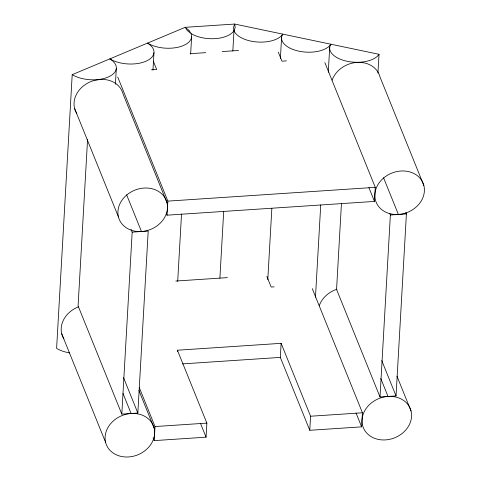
<?xml version="1.0" encoding="UTF-8"?>
<svg xmlns="http://www.w3.org/2000/svg" width="481" height="481" viewBox="0 0 481 481"><rect width="100%" height="100%" fill="white"/><g stroke="black" fill="none" stroke-linecap="round" stroke-linejoin="round"><path stroke-width="0.72" d="M377.946 73.052L379.016 54.305L234.692 24.05L185.179 27.333L72.204 74.663L56.614 348.376A25.331 12.975 3.3 0 0 69.709 352.904M87.56 139.646L78.09 305.904L121.813 414.117L137.843 413.053L148.208 231.066L132.173 232.131L131.054 229.353M115.404 84.283L116.3 68.536M121.813 414.117L132.173 232.131M152.976 70.01L153.956 52.76M312.247 288.582L362.433 412.788L361.628 426.851L309.776 430.297L310.576 416.227L281.126 343.332L177.417 350.216L206.872 423.112L206.066 437.175L154.215 440.614L155.014 426.551L139.316 387.692M324.861 62.59L375.27 187.35L374.471 201.419L167.057 215.181L167.857 201.112L117.731 77.044M177.693 281.451L181.535 213.961M190.632 54.233L191.612 36.983M177.333 351.695L177.417 350.216M219.895 278.204L223.695 211.46M232.834 50.98L233.988 30.736L233.483 27.333L234.692 24.05L235.203 27.453L233.988 30.736A25.331 12.975 3.3 0 1 191.107 33.58A25.331 12.975 3.3 0 1 177.802 47.288A25.331 12.975 3.3 0 1 147.517 43.11A25.331 12.975 3.3 0 1 145.593 61.376A25.331 12.975 3.3 0 1 109.86 58.886A25.331 12.975 3.3 0 1 107.936 77.152A25.331 12.975 3.3 0 1 72.204 74.663M267.791 279.635L271.849 208.393M280.393 58.417L281.589 37.416M309.776 430.297L280.327 357.401L281.126 343.332M315.47 297.222L320.725 204.984M328.282 72.246L329.695 47.505M341.462 203.313L336.562 289.442L380.014 396.987L396.043 395.923L406.409 213.931L405.844 212.548M380.014 396.987L390.374 214.995L389.814 213.612M190.103 53.692L205.766 52.651M222.174 51.563L238.576 50.475M151.461 69.823L156.668 69.48L153.295 61.129M286.448 60.865L281.95 61.165L278.295 52.122M167.857 201.112L375.27 187.35M390.374 214.995L406.409 213.931M175.799 281.042L227.417 277.621M274.14 286.832L271.164 287.031L266.859 276.371M182.588 363.883L280.327 357.401M155.014 426.551L206.872 423.112M310.576 416.227L362.433 412.788M423.863 185.534A25.331 21.152 -22 0 0 382.996 178.541A25.331 21.152 -22 0 0 392.027 214.147A25.331 21.152 -22 0 0 423.863 185.534L379.978 76.918A25.331 21.152 -22 0 0 363.347 62.722L356.98 62.404A25.331 21.152 -22 0 0 332.149 80.093M383.531 177.693L398.388 214.466M368.867 187.554L374.471 201.419M396.957 376.154L411.027 410.966A25.331 21.152 -22 0 1 379.184 439.586A25.331 21.152 -22 0 1 370.16 403.98A25.331 21.152 -22 0 1 411.027 410.966M381.746 360.54L396.043 395.923M380.736 378.415L388.029 396.452M356.024 412.975L361.628 426.851M166.931 202.579A25.331 21.152 -22 0 0 126.064 195.593A25.331 21.152 -22 0 0 135.095 231.199A25.331 21.152 -22 0 0 166.931 202.579L123.052 93.969A25.331 21.152 -22 0 0 100.054 79.455L93.603 80.616A25.331 21.152 -22 0 0 76.756 113.462M166.216 213.101L167.057 215.181M126.605 194.751L141.462 231.511M74.579 108.387L118.464 216.997M200.457 423.292L206.066 437.175M138.901 390.422L154.094 428.018A25.331 21.152 -22 0 1 122.252 456.637A25.331 21.152 -22 0 1 113.227 421.025A25.331 21.152 -22 0 1 154.094 428.018M153.096 437.842L154.215 440.614M123.545 377.675L137.843 413.053M122.968 393.386L131.097 413.504M61.742 333.82L105.622 442.436M379.016 54.305A25.331 12.975 3.3 0 1 347.108 61.279A25.331 12.975 3.3 0 1 330.91 44.222A25.331 12.975 3.3 0 1 299.002 51.196A25.331 12.975 3.3 0 1 282.798 34.133A25.331 12.975 3.3 0 1 257.383 42.009A25.331 12.975 3.3 0 1 233.988 30.736M319.312 305.531A25.331 21.152 -22 0 1 336.995 289.225M63.913 338.895A25.331 21.152 -22 0 1 78.674 306.758M188.913 30.291L185.179 27.333L187.374 30.628L191.107 33.58L188.913 30.291"/></g></svg>
